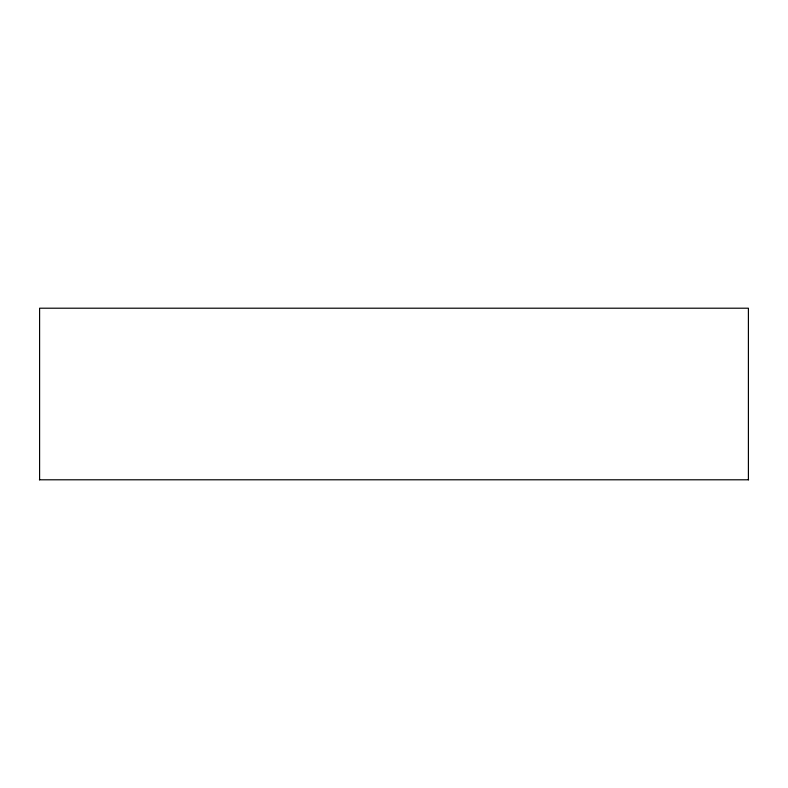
<?xml version="1.0" encoding="UTF-8"?>
<svg xmlns="http://www.w3.org/2000/svg" width="788" height="788" viewBox="0 0 788 788"><rect width="100%" height="100%" fill="white"/><g stroke="black" fill="none" stroke-linecap="round" stroke-linejoin="round"><path stroke-width="1.18" d="M39.4 479.793L748.6 479.793M748.403 479.793L748.403 308.206L39.597 308.206L39.597 479.793"/></g></svg>
